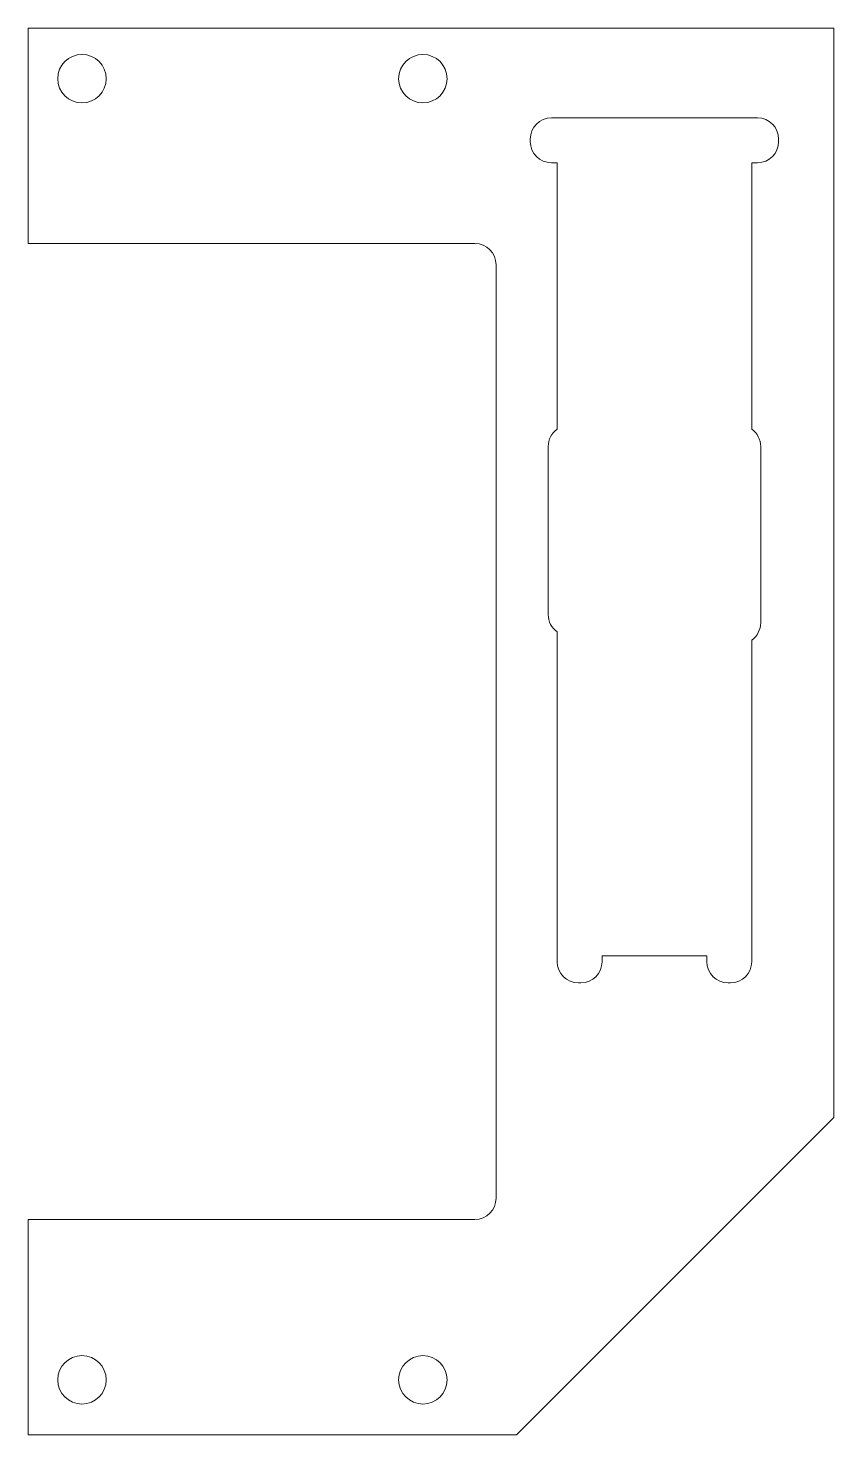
# Model space of a CAD drawing. Header units: millimetres. Extents: x 174.7 to 219.6, y 70.6 to 148.9.
import ezdxf

# ---------------------------------------------------------------- set-up
doc = ezdxf.new("R2010")
doc.units = ezdxf.units.MM
doc.layers.add('VISIBLE', color=7, linetype='Continuous', lineweight=0)

msp = doc.modelspace()

# ---------------------------------------------------------------- linework, layer by layer
at = {"layer": 'VISIBLE'}
for p, q in [((174.661, 148.938), (219.565, 148.938)), ((174.661, 136.938), (174.661, 148.938)), ((219.565, 148.938), (219.565, 88.234)), ((203.825, 143.938), (215.305, 143.938)), ((202.644, 142.619), (202.644, 142.757)), ((216.486, 142.757), (216.486, 142.619)), ((204.144, 141.438), (203.825, 141.438)), ((204.144, 126.595), (204.144, 141.438)), ((214.986, 141.438), (214.986, 126.595)), ((215.305, 141.438), (214.986, 141.438)), ((174.661, 136.938), (199.556, 136.938)), ((200.737, 135.757), (200.737, 83.737)), ((203.644, 116.26), (203.644, 125.631)), ((215.486, 125.631), (215.486, 115.803)), ((204.144, 96.919), (204.144, 115.295)), ((214.986, 114.838), (214.986, 96.919)), ((212.486, 97.238), (206.644, 97.238)), ((206.644, 97.238), (206.644, 96.919)), ((212.486, 96.919), (212.486, 97.238)), ((205.463, 95.738), (205.325, 95.738)), ((213.805, 95.738), (213.667, 95.738)), ((219.565, 88.234), (201.887, 70.556)), ((199.556, 82.556), (174.661, 82.556)), ((174.661, 70.556), (174.661, 82.556)), ((201.887, 70.556), (174.661, 70.556))]:
    msp.add_line(p, q, dxfattribs=at)
for centre in [(177.661, 146.122), (196.661, 146.122), (177.661, 73.622), (196.661, 73.622)]:
    msp.add_circle(centre, 1.35, dxfattribs=at)
for centre, start, end in [((203.825, 142.757), 90, 180), ((215.305, 142.757), 0, 90), ((203.825, 142.619), 180, 270), ((215.305, 142.619), 270, 0), ((199.556, 135.757), 0, 90), ((204.825, 125.631), 125.21637, 180), ((214.305, 125.631), 0, 54.78363), ((204.825, 116.26), 180, 234.78363), ((214.305, 115.803), 305.21637, 0), ((205.325, 96.919), 180, 270), ((205.463, 96.919), 270, 0), ((213.667, 96.919), 180, 270), ((213.805, 96.919), 270, 0), ((199.556, 83.737), 270, 0)]:
    msp.add_arc(centre, 1.181, start, end, dxfattribs=at)

doc.saveas('drawing.dxf')
